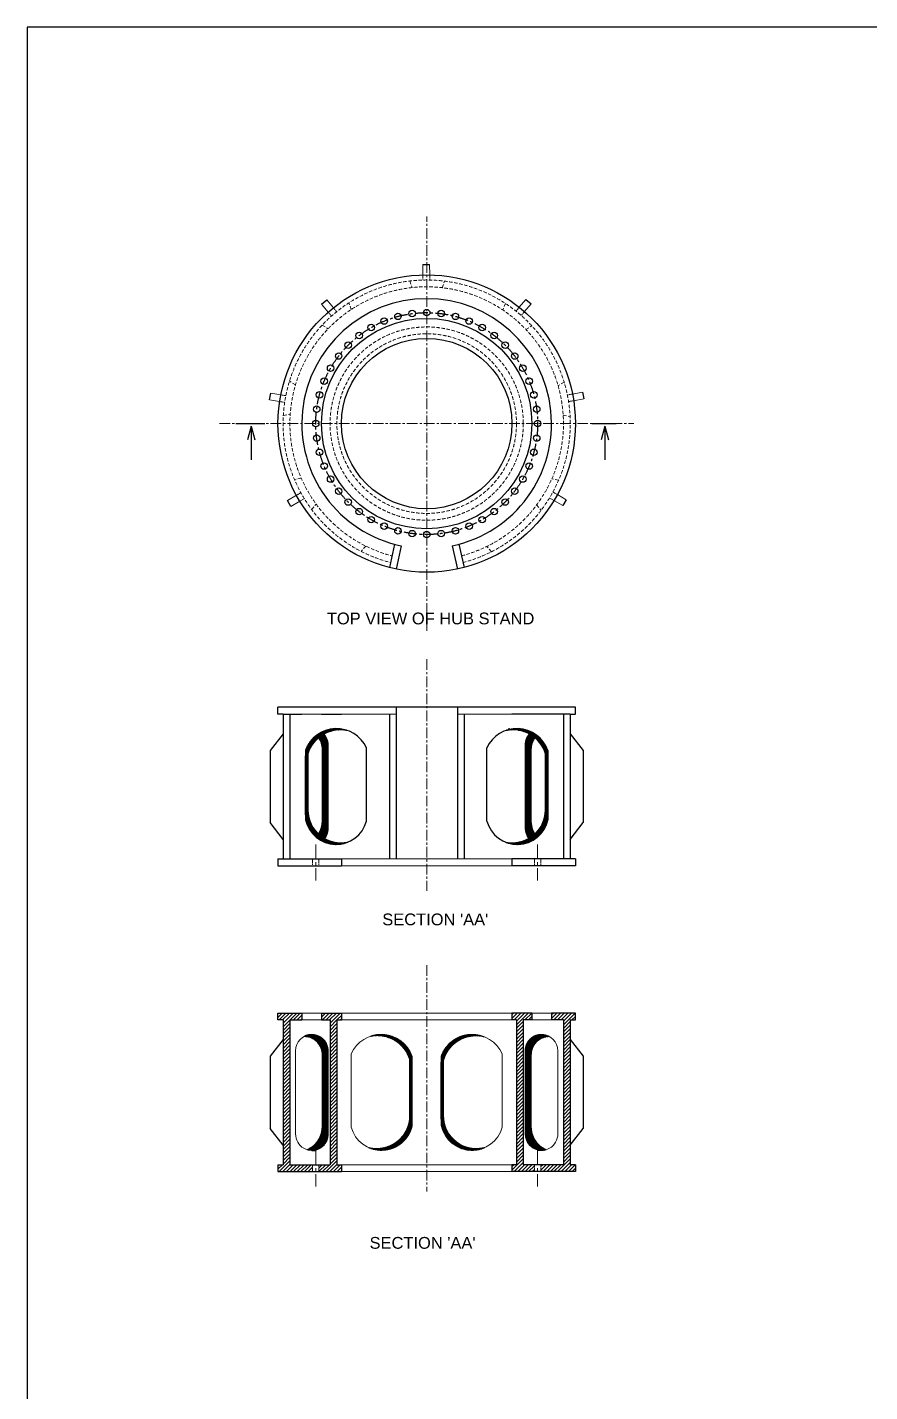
# Model space of a CAD drawing. Header units: inches. Extents: x 20692 to 39937, y 1423 to 15031.
# Drawn here: x 20692 to 25635, y 7026 to 15031 of the extents above; entities that cross this region are included whole.
import ezdxf

# ---------------------------------------------------------------- set-up
doc = ezdxf.new("R2010")
doc.units = ezdxf.units.IN
doc.header["$MEASUREMENT"] = 0
doc.linetypes.add('CENTER', pattern=[2, 1.25, -0.25, 0.25, -0.25])
doc.linetypes.add('HIDDEN', pattern=[0.375, 0.25, -0.125])
doc.styles.get("Standard").update_dxf_attribs({"font": 'arial.ttf'})
pattern_1 = [(45, (0, -806.666), (-10.606602, 10.606602), [])]

# ---------------------------------------------------------------- blocks, each defined once
blk = doc.blocks.new('*U1')
blk.add_circle((0, 0), 19)
blk = doc.blocks.new('*U2')
at = {"color": 0, "linetype": 'ByBlock', "lineweight": -2, "transparency": 16777216}
for p, rotation in [((22950.2, 13351.2), 277.4999999999978), ((23035.1, 13356.7), 269.9999999999978), ((23120.1, 13351.2), 262.499999999998), ((22709.6, 13269.5), 299.9999999999976), ((22786, 13307.2), 292.4999999999977), ((22866.6, 13334.6), 284.9999999999977), ((23203.6, 13334.6), 254.9999999999981), ((23284.3, 13307.2), 247.4999999999981), ((23360.6, 13269.5), 239.9999999999983), ((22638.8, 13222.2), 307.4999999999973), ((23431.4, 13222.2), 232.4999999999985), ((22518.7, 13102), 322.4999999999974), ((22574.8, 13166.1), 314.9999999999973), ((23495.5, 13166.1), 224.9999999999985), ((23551.6, 13102), 217.4999999999986), ((22471.4, 13031.2), 329.9999999999974), ((23598.9, 13031.2), 209.9999999999985), ((22433.7, 12954.9), 337.4999999999973), ((23636.6, 12954.9), 202.4999999999985), ((22406.3, 12874.2), 344.9999999999971), ((23664, 12874.2), 194.9999999999986), ((22389.7, 12790.7), 352.4999999999973), ((23680.6, 12790.7), 187.4999999999987), ((23686.1, 12705.7), 180), ((22389.7, 12620.8), 7.499999999999964), ((23680.6, 12620.8), 172.4999999999988), ((22406.3, 12537.3), 14.99999999999984), ((23664, 12537.3), 164.9999999999988), ((22433.7, 12456.6), 22.49999999999976), ((23636.6, 12456.6), 157.4999999999989), ((22471.4, 12380.2), 29.99999999999961), ((22518.7, 12309.4), 37.4999999999996), ((23551.6, 12309.4), 142.4999999999989), ((23598.9, 12380.2), 149.9999999999989), ((22574.8, 12245.4), 44.99999999999955), ((23495.5, 12245.4), 134.9999999999989), ((22638.8, 12189.3), 52.49999999999945), ((22709.6, 12142), 59.99999999999942), ((23360.6, 12142), 119.999999999999), ((23431.4, 12189.3), 127.4999999999989), ((22786, 12104.3), 67.49999999999943), ((22866.6, 12076.9), 74.9999999999994), ((23203.6, 12076.9), 104.9999999999991), ((23284.3, 12104.3), 112.4999999999991), ((22950.2, 12060.3), 82.49999999999925), ((23035.1, 12054.7), 89.99999999999925), ((23120.1, 12060.3), 97.4999999999992)]:
    blk.add_blockref('*U1', p, dxfattribs=dict(at, rotation=rotation))
blk.add_blockref('*U1', (22384.1, 12705.7), dxfattribs=at)

msp = doc.modelspace()

# ---------------------------------------------------------------- hatches: boundary and pattern name
h = msp.add_hatch()
h.set_pattern_fill('ANSI31', color=8)
h.paths.add_polyline_path([(22338, 10767.7, -0.38015), (22565.3, 10906.9, 0.406716), (22324.1, 10787.8), (22324.1, 10381.7, 0.462915), (22571.9, 10249.8, -0.471353), (22338, 10437.5)])
h = msp.add_hatch()
h.set_pattern_fill('ANSI31', color=8)
h.paths.add_polyline_path([(23504.1, 10906.6, -0.381893), (23732.2, 10767.7), (23732.2, 10437.5, -0.471353), (23498.3, 10249.8, 0.462915), (23746.2, 10381.7), (23746.2, 10787.8, 0.408086)])
h = msp.add_hatch()
h.set_pattern_fill('ANSI31', color=8)
h.paths.add_polyline_path([(22456.7, 10826.6, 0.16926), (22432.3, 10884.6, 0.049049), (22400, 10862.2, -0.170146), (22421.2, 10795.1), (22421.2, 10379.3, -0.148163), (22400.2, 10297.7, 0.05653), (22435.4, 10271.7, 0.16575), (22456.7, 10329.5)])
h = msp.add_hatch()
h.set_pattern_fill('ANSI31', color=8)
h.paths.add_polyline_path([(23649.1, 10795.1, -0.170174), (23670.3, 10862.3, 0.04911), (23638, 10884.6, 0.169249), (23613.5, 10826.6), (23613.5, 10329.5, 0.16575), (23634.8, 10271.7, 0.05653), (23670.1, 10297.7, -0.148163), (23649.1, 10379.3)])
at = {"lineweight": 5}
h = msp.add_hatch(dxfattribs=at)
h.set_pattern_fill('ANSI31', color=256, scale=120)
h.set_pattern_definition(pattern_1)
h.paths.add_polyline_path([(22232.6, 9206.9), (22302.6, 9206.9), (22302.6, 9246.9), (22162.6, 9246.9), (22162.6, 9206.9), (22192.6, 9206.9), (22192.6, 8356.9), (22162.6, 8356.9), (22162.6, 8316.9), (22365.1, 8316.9), (22365.1, 8356.9), (22232.6, 8356.9)])
h.paths.add_polyline_path([(22508.1, 9206.9), (22535.1, 9206.9), (22535.1, 9246.9), (22418.1, 9246.9), (22418.1, 9206.9), (22468.1, 9206.9), (22468.1, 8356.9), (22403.1, 8356.9), (22403.1, 8316.9), (22535.1, 8316.9), (22535.1, 8356.9), (22508.1, 8356.9)])
h.paths.add_polyline_path([(23602.1, 9206.9), (23652.1, 9206.9), (23652.1, 9246.9), (23535.1, 9246.9), (23535.1, 9206.9), (23562.1, 9206.9), (23562.1, 8356.9), (23535.1, 8356.9), (23535.1, 8316.9), (23667.1, 8316.9), (23667.1, 8356.9), (23602.1, 8356.9)])
h.paths.add_polyline_path([(23877.6, 9206.9), (23907.6, 9206.9), (23907.6, 9246.9), (23767.6, 9246.9), (23767.6, 9206.9), (23837.6, 9206.9), (23837.6, 8356.9), (23705.1, 8356.9), (23705.1, 8316.9), (23907.6, 8316.9), (23907.6, 8356.9), (23877.6, 8356.9)])
h = msp.add_hatch(dxfattribs=at)
h.set_pattern_fill('ANSI31', color=256, scale=120)
h.set_pattern_definition(pattern_1)
h.paths.add_polyline_path([(23837.6, 8356.9), (23705.1, 8356.9), (23705.1, 8316.9), (23907.6, 8316.9), (23907.6, 8356.9), (23877.6, 8356.9), (23877.6, 9206.9), (23907.6, 9206.9), (23907.6, 9246.9), (23767.6, 9246.9), (23767.6, 9206.9), (23837.6, 9206.9)])
h.paths.add_polyline_path([(23562.1, 8356.9), (23535.1, 8356.9), (23535.1, 8316.9), (23667.1, 8316.9), (23667.1, 8356.9), (23602.1, 8356.9), (23602.1, 9206.9), (23652.1, 9206.9), (23652.1, 9246.9), (23535.1, 9246.9), (23535.1, 9206.9), (23562.1, 9206.9)])
h.paths.add_polyline_path([(22468.1, 8356.9), (22403.1, 8356.9), (22403.1, 8316.9), (22535.1, 8316.9), (22535.1, 8356.9), (22508.1, 8356.9), (22508.1, 9206.9), (22535.1, 9206.9), (22535.1, 9246.9), (22418.1, 9246.9), (22418.1, 9206.9), (22468.1, 9206.9)])
h.paths.add_polyline_path([(22192.6, 8356.9), (22162.6, 8356.9), (22162.6, 8316.9), (22365.1, 8316.9), (22365.1, 8356.9), (22232.6, 8356.9), (22232.6, 9206.9), (22302.6, 9206.9), (22302.6, 9246.9), (22162.6, 9246.9), (22162.6, 9206.9), (22192.6, 9206.9)])
h = msp.add_hatch()
h.set_pattern_fill('ANSI31', color=8)
h.paths.add_polyline_path([(22456.7, 9032.2, 0.545682), (22316.2, 9110.4, -0.419709), (22421.2, 9000.7), (22421.2, 8584.9, -0.308972), (22334.4, 8445.7, 0.49246), (22456.7, 8535.1)])
h = msp.add_hatch()
h.set_pattern_fill('ANSI31', color=8)
h.paths.add_polyline_path([(22949.6, 8587.3), (22949.6, 8993.4, 0.408283), (22707.5, 9112.2, -0.382143), (22935.7, 8973.3), (22935.7, 8643.1, -0.490493), (22693.7, 8458.8, 0.477423)])
h = msp.add_hatch()
h.set_pattern_fill('ANSI31', color=8)
h.paths.add_polyline_path([(23134.6, 8643.1), (23134.6, 8973.3, -0.40413), (23373.3, 9108.3, 0.089599), (23306.1, 9121.9), (23298.5, 9121.9, 0.312452), (23120.6, 8993.4), (23120.6, 8587.3, 0.478329), (23377, 8459, -0.492514)])
h = msp.add_hatch()
h.set_pattern_fill('ANSI31', color=8)
h.paths.add_polyline_path([(23649.1, 8584.9), (23649.1, 9000.7, -0.419709), (23754.1, 9110.4, 0.545682), (23613.5, 9032.2), (23613.5, 8535.1, 0.49246), (23735.8, 8445.7, -0.308972)])

# ---------------------------------------------------------------- linework, layer by layer
at = {"linetype": 'CENTER', "lineweight": 5, "ltscale": 50}
for p, q in [((23035.1, 11490), (23035.1, 13921.5)), ((23012.8, 13578), (23012.6, 13638.2)), ((23052.8, 13578.1), (23052.6, 13638.3)), ((22457.4, 13359.5), (22418.5, 13405.6)), ((22487.9, 13385.3), (22449.1, 13431.3)), ((23578.7, 13388.3), (23617.2, 13434.5)), ((23609.4, 13362.6), (23648, 13408.9)), ((23890.2, 12879.2), (23949.5, 12889.8)), ((22172.3, 12835.2), (22113, 12845.5)), ((22179.1, 12874.6), (22119.8, 12884.9)), ((23897.3, 12839.9), (23956.6, 12850.5)), ((21819.1, 12705.7), (24251.2, 12705.7)), ((22270.9, 12284.9), (22218.8, 12254.6)), ((22291, 12250.3), (22238.9, 12220)), ((23781.8, 12254.3), (23834, 12224.3)), ((23801.7, 12289), (23853.9, 12259)), ((23035.1, 11322.7), (23035.1, 9964.1)), ((23035.1, 9528.2), (23035.1, 8200.2)), ((23035.1, 9528.2), (23035.1, 8200.2))]:
    msp.add_line(p, q, dxfattribs=at)
for p, q in [((23012.6, 13638.2), (23052.6, 13638.3)), ((22418.5, 13405.6), (22449.1, 13431.3)), ((23617.2, 13434.5), (23648, 13408.9)), ((23949.5, 12889.8), (23956.6, 12850.5)), ((22113, 12845.5), (22119.8, 12884.9)), ((21915.2, 12705.7), (22086.1, 12705.7)), ((22005.3, 12690.7), (21984.5, 12610.4)), ((22005.3, 12690.7), (22005.3, 12493.2)), ((22005.3, 12690.7), (22026.1, 12610.4)), ((24004.8, 12705.7), (24147.1, 12705.7)), ((24080.6, 12690.7), (24059.8, 12610.4)), ((24080.6, 12690.7), (24080.6, 12493.2)), ((24080.6, 12690.7), (24101.4, 12610.4)), ((22238.9, 12220), (22218.8, 12254.6)), ((23853.9, 12259), (23834, 12224.3)), ((22846.2, 11998), (22816.1, 11860.6)), ((22885.1, 11988.8), (22855.1, 11852)), ((23185.1, 11988.8), (23215.1, 11852)), ((23224.1, 11998), (23254.2, 11860.6)), ((22162.6, 11001.3), (22162.6, 11041.3)), ((23907.6, 11041.3), (22162.6, 11041.3)), ((22192.6, 11001.3), (22162.6, 11001.3)), ((22192.6, 11001.3), (22192.6, 10151.3)), ((22192.6, 11001.3), (22302.6, 11001.3)), ((22232.6, 11001.3), (22232.6, 10151.3)), ((22418.1, 11001.3), (22468.1, 11001.3)), ((22418.1, 11001.3), (22535.1, 11001.3)), ((22816.1, 11001.3), (22816.1, 10151.3)), ((22855.1, 11041.3), (22855.1, 10151.3)), ((23215.1, 11041.3), (23215.1, 10151.3)), ((23254.2, 11001.3), (23254.2, 10151.3)), ((23877.6, 11001.3), (23535.1, 11001.3)), ((23652.1, 11001.3), (23602.1, 11001.3)), ((23877.6, 11001.3), (23767.6, 11001.3)), ((23837.6, 11001.3), (23837.6, 10151.3)), ((23877.6, 11001.3), (23877.6, 10151.3)), ((23877.6, 11001.3), (23907.6, 11001.3)), ((23907.6, 11001.3), (23907.6, 11041.3)), ((22192.6, 10886.3), (22117.3, 10788)), ((23877.6, 10886.3), (23953, 10788)), ((22117.3, 10788), (22117.3, 10364.6)), ((22324.1, 10787.8), (22324.1, 10381.7)), ((22338, 10767.7), (22338, 10437.5)), ((22681.6, 10372.4), (22681.6, 10802.5)), ((23388.7, 10372.4), (23388.7, 10802.5)), ((23732.2, 10767.7), (23732.2, 10437.5)), ((23746.2, 10787.8), (23746.2, 10381.7)), ((23953, 10788), (23953, 10364.6)), ((22192.6, 10266.3), (22117.3, 10364.6)), ((23877.6, 10266.3), (23953, 10364.6)), ((22162.6, 10151.3), (22192.6, 10151.3)), ((22162.6, 10151.3), (22162.6, 10111.3)), ((22162.6, 10111.3), (22535.1, 10111.3)), ((22192.6, 10151.3), (22535.1, 10151.3)), ((22535.1, 10151.3), (22535.1, 10111.3)), ((23535.1, 10151.3), (23535.1, 10111.3)), ((23877.6, 10151.3), (23535.1, 10151.3)), ((23907.6, 10111.3), (23535.1, 10111.3)), ((23907.6, 10151.3), (23877.6, 10151.3)), ((23907.6, 10151.3), (23907.6, 10111.3)), ((22162.6, 9206.9), (22162.6, 9246.9)), ((22162.6, 9246.9), (22302.6, 9246.9)), ((22162.6, 9206.9), (22162.6, 9246.9)), ((22162.6, 9246.9), (22302.6, 9246.9)), ((22192.6, 9206.9), (22162.6, 9206.9)), ((22192.6, 9206.9), (22162.6, 9206.9)), ((22192.6, 9206.9), (22192.6, 8356.9)), ((22192.6, 9206.9), (22192.6, 8356.9)), ((22232.6, 9206.9), (22232.6, 8356.9)), ((22232.6, 9206.9), (22302.6, 9206.9)), ((22232.6, 9206.9), (22232.6, 8356.9)), ((22232.6, 9206.9), (22302.6, 9206.9)), ((22302.6, 9246.9), (22302.6, 9206.9)), ((22302.6, 9246.9), (22302.6, 9206.9)), ((22418.1, 9246.9), (22418.1, 9206.9)), ((22418.1, 9246.9), (22535.1, 9246.9)), ((22418.1, 9246.9), (22418.1, 9206.9)), ((22418.1, 9246.9), (22535.1, 9246.9)), ((22418.1, 9206.9), (22468.1, 9206.9)), ((22418.1, 9206.9), (22468.1, 9206.9)), ((22468.1, 9206.9), (22468.1, 8356.9)), ((22468.1, 9206.9), (22468.1, 8356.9)), ((22508.1, 9206.9), (22508.1, 8356.9)), ((22508.1, 9206.9), (22535.1, 9206.9)), ((22508.1, 9206.9), (22508.1, 8356.9)), ((22508.1, 9206.9), (22535.1, 9206.9)), ((22535.1, 9246.9), (22535.1, 9206.9)), ((22535.1, 9246.9), (22535.1, 9206.9)), ((23535.1, 9246.9), (23535.1, 9206.9)), ((23652.1, 9246.9), (23535.1, 9246.9)), ((23535.1, 9246.9), (23535.1, 9206.9)), ((23652.1, 9246.9), (23535.1, 9246.9)), ((23562.1, 9206.9), (23535.1, 9206.9)), ((23562.1, 9206.9), (23535.1, 9206.9)), ((23562.1, 9206.9), (23562.1, 8356.9)), ((23562.1, 9206.9), (23562.1, 8356.9)), ((23602.1, 9206.9), (23602.1, 8356.9)), ((23652.1, 9206.9), (23602.1, 9206.9)), ((23602.1, 9206.9), (23602.1, 8356.9)), ((23652.1, 9206.9), (23602.1, 9206.9)), ((23652.1, 9246.9), (23652.1, 9206.9)), ((23652.1, 9246.9), (23652.1, 9206.9)), ((23907.6, 9246.9), (23767.6, 9246.9)), ((23767.6, 9246.9), (23767.6, 9206.9)), ((23907.6, 9246.9), (23767.6, 9246.9)), ((23767.6, 9246.9), (23767.6, 9206.9)), ((23837.6, 9206.9), (23767.6, 9206.9)), ((23837.6, 9206.9), (23767.6, 9206.9)), ((23837.6, 9206.9), (23837.6, 8356.9)), ((23837.6, 9206.9), (23837.6, 8356.9)), ((23877.6, 9206.9), (23877.6, 8356.9)), ((23877.6, 9206.9), (23907.6, 9206.9)), ((23877.6, 9206.9), (23877.6, 8356.9)), ((23877.6, 9206.9), (23907.6, 9206.9)), ((23907.6, 9206.9), (23907.6, 9246.9)), ((23907.6, 9206.9), (23907.6, 9246.9)), ((22192.6, 9091.9), (22117.3, 8993.6)), ((22192.6, 9091.9), (22117.3, 8993.6)), ((23877.6, 9091.9), (23953, 8993.6)), ((23877.6, 9091.9), (23953, 8993.6)), ((22117.3, 8993.6), (22117.3, 8570.1)), ((22117.3, 8993.6), (22117.3, 8570.1)), ((23953, 8993.6), (23953, 8570.1)), ((23953, 8993.6), (23953, 8570.1)), ((22192.6, 8471.9), (22117.3, 8570.1)), ((22192.6, 8471.9), (22117.3, 8570.1)), ((23877.6, 8471.9), (23953, 8570.1)), ((23877.6, 8471.9), (23953, 8570.1)), ((22361.2, 8441.9), (22384.1, 8441.9)), ((23709.1, 8441.9), (23686.1, 8441.9)), ((22162.6, 8356.9), (22192.6, 8356.9)), ((22162.6, 8356.9), (22162.6, 8316.9)), ((22162.6, 8356.9), (22192.6, 8356.9)), ((22162.6, 8356.9), (22162.6, 8316.9)), ((22232.6, 8356.9), (22468.1, 8356.9)), ((22232.6, 8356.9), (22468.1, 8356.9)), ((22508.1, 8356.9), (22535.1, 8356.9)), ((22508.1, 8356.9), (22535.1, 8356.9)), ((22535.1, 8356.9), (22535.1, 8316.9)), ((22535.1, 8356.9), (22535.1, 8316.9)), ((23562.1, 8356.9), (23535.1, 8356.9)), ((23535.1, 8356.9), (23535.1, 8316.9)), ((23562.1, 8356.9), (23535.1, 8356.9)), ((23535.1, 8356.9), (23535.1, 8316.9)), ((23837.6, 8356.9), (23602.1, 8356.9)), ((23837.6, 8356.9), (23602.1, 8356.9)), ((23907.6, 8356.9), (23877.6, 8356.9)), ((23907.6, 8356.9), (23877.6, 8356.9)), ((23907.6, 8356.9), (23907.6, 8316.9)), ((23907.6, 8356.9), (23907.6, 8316.9)), ((22162.6, 8316.9), (22535.1, 8316.9)), ((22162.6, 8316.9), (22535.1, 8316.9)), ((23907.6, 8316.9), (23535.1, 8316.9)), ((23907.6, 8316.9), (23535.1, 8316.9))]:
    msp.add_line(p, q)
at = {"linetype": 'HIDDEN', "lineweight": 5, "ltscale": 80}
for p, q in [((22935.7, 13542.4), (22949.6, 13503.7)), ((23125.9, 13503.1), (23140.1, 13541.7)), ((22592.1, 13374.9), (22578.2, 13413.6)), ((23496.7, 13410.5), (23482.5, 13372)), ((22421.2, 13282.7), (22456.7, 13262)), ((23617.2, 13258.2), (23652.9, 13278.7)), ((22265.7, 12933.6), (22230.1, 12954.2)), ((23841.8, 12948.9), (23806.1, 12928.5)), ((22194, 12753.1), (22234.5, 12760.1)), ((23836.1, 12754.8), (23876.6, 12747.6)), ((22299.2, 12385.7), (22258.7, 12378.6)), ((23809.4, 12373.6), (23768.9, 12380.8)), ((22360.3, 12201.3), (22386.9, 12232.7)), ((23680.3, 12228.5), (23706.6, 12196.9)), ((22677.2, 11987.5), (22650.6, 11956.1)), ((23414.7, 11953.6), (23388.4, 11985.2))]:
    msp.add_line(p, q, dxfattribs=at)
at = {"linetype": 'HIDDEN', "lineweight": 5, "ltscale": 20}
for p, q in [((23012.8, 13578), (23012.9, 13547.9)), ((23052.8, 13578.1), (23052.9, 13548.1)), ((22487.9, 13385.3), (22507.3, 13362.4)), ((23578.7, 13388.3), (23559.4, 13365.2)), ((22457.4, 13359.5), (22476.7, 13336.6)), ((23609.4, 13362.6), (23590.1, 13339.6)), ((22172.3, 12835.2), (22201.9, 12830)), ((22179.1, 12874.6), (22208.7, 12869.5)), ((23890.2, 12879.2), (23860.7, 12873.9)), ((23897.3, 12839.9), (23867.7, 12834.6)), ((22270.9, 12284.9), (22296.8, 12299.9)), ((22291, 12250.3), (22316.9, 12265.3)), ((23781.8, 12254.3), (23755.7, 12269.2)), ((23801.7, 12289), (23775.7, 12303.9)), ((22365.1, 10151.3), (22365.1, 10111.3)), ((22403.1, 10151.3), (22403.1, 10111.3)), ((23667.1, 10151.3), (23667.1, 10111.3)), ((23705.1, 10151.3), (23705.1, 10111.3)), ((22365.1, 8356.9), (22365.1, 8316.9)), ((22365.1, 8356.9), (22365.1, 8316.9)), ((22403.1, 8356.9), (22403.1, 8316.9)), ((22403.1, 8356.9), (22403.1, 8316.9)), ((23667.1, 8356.9), (23667.1, 8316.9)), ((23667.1, 8356.9), (23667.1, 8316.9)), ((23705.1, 8356.9), (23705.1, 8316.9)), ((23705.1, 8356.9), (23705.1, 8316.9))]:
    msp.add_line(p, q, dxfattribs=at)
at = {"lineweight": 18}
for p, q in [((22302.6, 11001.3), (22418.1, 11001.3)), ((22535.1, 11001.3), (22855.1, 11001.3)), ((23215.1, 11001.3), (23535.1, 11001.3)), ((23767.6, 11001.3), (23652.1, 11001.3)), ((23521.9, 10916.3), (23514.3, 10916.3)), ((22456.7, 10826.6), (22456.7, 10329.5)), ((23613.5, 10826.6), (23613.5, 10329.5)), ((22421.2, 10801.8), (22421.2, 10367.1)), ((23649.1, 10801.8), (23649.1, 10367.1)), ((22535.1, 10151.3), (23535.1, 10151.3)), ((22535.1, 10111.3), (23535.1, 10111.3)), ((22302.6, 9246.9), (22418.1, 9246.9)), ((22302.6, 9246.9), (22418.1, 9246.9)), ((22302.6, 9206.9), (22418.1, 9206.9)), ((22302.6, 9206.9), (22418.1, 9206.9)), ((22535.1, 9246.9), (23535.1, 9246.9)), ((23535.1, 9246.9), (22535.1, 9246.9)), ((22535.1, 9206.9), (23535.1, 9206.9)), ((23535.1, 9206.9), (22535.1, 9206.9)), ((23767.6, 9246.9), (23652.1, 9246.9)), ((23767.6, 9246.9), (23652.1, 9246.9)), ((23767.6, 9206.9), (23652.1, 9206.9)), ((23767.6, 9206.9), (23652.1, 9206.9)), ((23306.1, 9121.9), (23298.5, 9121.9)), ((23306.1, 9121.9), (23298.5, 9121.9)), ((22265.7, 9026.1), (22265.7, 8537)), ((22265.7, 9026.1), (22265.7, 8537)), ((22421.2, 9007.4), (22421.2, 8572.7)), ((22421.2, 9007.4), (22421.2, 8572.7)), ((22456.7, 9032.2), (22456.7, 8535.1)), ((22456.7, 9032.2), (22456.7, 8535.1)), ((22592.1, 8578), (22592.1, 9008.1)), ((22592.1, 8578), (22592.1, 9008.1)), ((22935.7, 8973.3), (22935.7, 8643.1)), ((22935.7, 8973.3), (22935.7, 8643.1)), ((22949.6, 8993.4), (22949.6, 8587.3)), ((22949.6, 8993.4), (22949.6, 8587.3)), ((23120.6, 8993.4), (23120.6, 8587.3)), ((23120.6, 8993.4), (23120.6, 8587.3)), ((23134.6, 8973.3), (23134.6, 8643.1)), ((23134.6, 8973.3), (23134.6, 8643.1)), ((23478.2, 8578), (23478.2, 9008.1)), ((23478.2, 8578), (23478.2, 9008.1)), ((23613.5, 9032.2), (23613.5, 8535.1)), ((23613.5, 9032.2), (23613.5, 8535.1)), ((23649.1, 9007.4), (23649.1, 8572.7)), ((23649.1, 9007.4), (23649.1, 8572.7)), ((23804.6, 9026.1), (23804.6, 8537)), ((23804.6, 9026.1), (23804.6, 8537)), ((22535.1, 8356.9), (23535.1, 8356.9)), ((23535.1, 8356.9), (22535.1, 8356.9)), ((22535.1, 8316.9), (23535.1, 8316.9)), ((23535.1, 8316.9), (22535.1, 8316.9))]:
    msp.add_line(p, q, dxfattribs=at)
at = {"linetype": 'CENTER', "lineweight": 5, "ltscale": 70}
for p, q in [((22384.1, 10236.8), (22384.1, 10024.3)), ((23686.1, 10236.8), (23686.1, 10024.3)), ((22384.1, 8442.4), (22384.1, 8229.9)), ((22384.1, 8442.4), (22384.1, 8229.9)), ((23686.1, 8442.4), (23686.1, 8229.9)), ((23686.1, 8442.4), (23686.1, 8229.9))]:
    msp.add_line(p, q, dxfattribs=at)
msp.add_lwpolyline([(20691.6, 1422.8), (39937.2, 1422.8), (39937.2, 15030.8), (20691.6, 15030.8)], close=True)
for radius in [872.5, 617, 500]:
    msp.add_circle((23035.1, 12705.7), radius)
at = {"linetype": 'CENTER', "ltscale": 60}
msp.add_circle((23035.1, 12705.7), 651, dxfattribs=at)
at = {"linetype": 'HIDDEN', "lineweight": 5, "ltscale": 80}
for radius in [567, 527]:
    msp.add_circle((23035.1, 12705.7), radius, dxfattribs=at)
for radius, start, end in [(842.5, 284.61004, 255.38996), (802.5, 284.72159, 255.27841)]:
    msp.add_arc((23035.1, 12705.7), radius, start, end, dxfattribs=at)
for centre, radius, start, end in [((23035.1, 12705.7), 732.5, 281.81651, 258.18349), ((22505.8, 10723.6), 192.7, 24.15447, 160.53961), ((22530, 10709.5), 200.6, 79.86242, 163.1196), ((23564.5, 10723.6), 192.7, 19.46039, 155.84553), ((23540.5, 10709.6), 200.4, 16.85388, 100.45997), ((22532.4, 10440.2), 194.4, 180.78088, 281.72876), ((23537.9, 10440.2), 194.4, 258.27124, 359.21912), ((22504, 10420.9), 184.1, 192.29384, 344.71705), ((23566.3, 10420.9), 184.1, 195.28295, 347.70616)]:
    msp.add_arc(centre, radius, start, end)
at = {"lineweight": 18}
for centre, radius, start, end in [((22314.8, 10798.5), 106.4, 358.20273, 36.85802), ((22361.3, 10820.5), 95.6, 3.66035, 42.07613), ((23709, 10820.5), 95.6, 137.92387, 176.33965), ((23755.4, 10798.5), 106.4, 143.14198, 181.79727), ((22276, 10373.2), 145.4, 328.69355, 2.40477), ((22361.2, 10331.9), 95.6, 320.96248, 1.39257), ((23709.1, 10331.9), 95.6, 178.60743, 219.03752), ((23794.3, 10373.2), 145.4, 177.59523, 211.30645), ((22361.3, 9026.1), 95.6, 3.66035, 179.99226), ((22361.3, 9026.1), 95.6, 3.66035, 179.99226), ((22314.8, 9004), 106.4, 358.20273, 89.27567), ((22314.8, 9004), 106.4, 358.20273, 89.27567), ((22768, 8929.2), 192.7, 19.46039, 155.84553), ((22768, 8929.2), 192.7, 19.46039, 155.84553), ((22744, 8915.2), 200.3, 16.8501, 100.50622), ((23302.3, 8929.2), 192.7, 24.15447, 160.53961), ((23302.3, 8929.2), 192.7, 24.15447, 160.53961), ((23323.9, 8917.2), 197.4, 75.49433, 163.5148), ((23323.9, 8917.2), 197.4, 75.49433, 163.5148), ((23709, 9026.1), 95.6, 0.00774, 176.33965), ((23709, 9026.1), 95.6, 0.00774, 176.33965), ((23755.4, 9004), 106.4, 90.72433, 181.79727), ((23755.4, 9004), 106.4, 90.72433, 181.79727), ((22276, 8578.8), 145.4, 293.72599, 2.40477), ((22276, 8578.8), 145.4, 293.72599, 2.40477), ((22769.7, 8626.5), 184.1, 195.28295, 347.70616), ((22769.7, 8626.5), 184.1, 195.28295, 347.70616), ((22743.4, 8644.6), 192.3, 255.03764, 359.54818), ((23300.5, 8626.5), 184.1, 192.29384, 344.71705), ((23300.5, 8626.5), 184.1, 192.29384, 344.71705), ((23326.6, 8644.3), 192, 180.35546, 285.239), ((23326.6, 8644.3), 192, 180.35546, 285.239), ((23794.3, 8578.8), 145.4, 177.59523, 246.27401), ((23794.3, 8578.8), 145.4, 177.59523, 246.27401), ((22361.2, 8537.4), 95.6, 179.75115, 1.39257), ((22361.2, 8537.4), 95.6, 179.75115, 1.39257), ((23709.1, 8537.4), 95.6, 178.60743, 0.24885), ((23709.1, 8537.4), 95.6, 178.60743, 0.24885)]:
    msp.add_arc(centre, radius, start, end, dxfattribs=at)

# ---------------------------------------------------------------- block references
msp.add_blockref('*U2', (0, 0), dxfattribs=at)

# ---------------------------------------------------------------- texts
at = {"char_height": 69.12, "attachment_point": 1}
for s, insert in [('TOP VIEW OF HUB STAND', (22449.3, 11597)), ("SECTION 'AA'", (22774.6, 9831.3)), ("SECTION 'AA'", (22700, 7933.6))]:
    msp.add_mtext_dynamic_manual_height_columns(s, width=5938.763, gutter_width=1, heights=[0], dxfattribs=dict(at, insert=insert))

doc.saveas('drawing.dxf')
